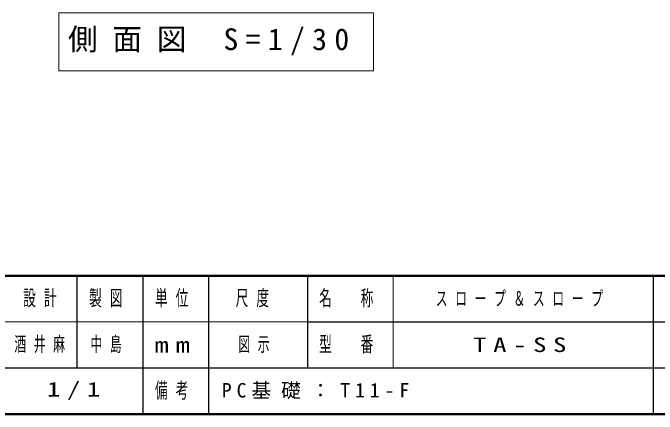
# Model space of a CAD drawing. Units: millimetres on the paper. Extents: x -385 to 0, y -5 to 267.
# Drawn here: x -232.2 to -134.4, y 0 to 60.9 of the extents above; entities that cross this region are included whole.
import ezdxf

# ---------------------------------------------------------------- set-up
doc = ezdxf.new("R2010")
doc.units = ezdxf.units.MM
doc.layers.add('1_30', color=7, linetype='Continuous', lineweight=25)
doc.layers.add('LY_3', color=7, linetype='Continuous', lineweight=13)
doc.layers.add('LY_4', color=7, linetype='Continuous')
doc.styles.add('ＭＳ ゴシック', font='')
doc.styles.get('ＭＳ ゴシック').set_extended_font_data('MS Gothic')

msp = doc.modelspace()

# ---------------------------------------------------------------- linework, layer by layer
at = {"layer": '1_30', "lineweight": 13}
for p, q in [((-225.256, 60.885), (-225.256, 52.085)), ((-177.456, 60.885), (-225.256, 60.885)), ((-177.456, 52.085), (-177.456, 60.885)), ((-225.256, 52.085), (-177.456, 52.085))]:
    msp.add_line(p, q, dxfattribs=at)
at = {"layer": 'LY_3', "lineweight": 50}
for p, q in [((-385, 21), (0, 21)), ((-385, 0), (0, 0))]:
    msp.add_line(p, q, dxfattribs=at)
at = {"layer": 'LY_3', "color": 211, "lineweight": 25}
for p, q in [((-222.5, 21), (-222.5, 7)), ((-212.5, 21), (-212.5, 0)), ((-202.5, 21), (-202.5, 7)), ((-187.5, 21), (-187.5, 7)), ((-135, 21), (-135, 0)), ((-187.5, 14), (-70, 14)), ((-242.5, 7), (0, 7))]:
    msp.add_line(p, q, dxfattribs=at)
at = {"layer": 'LY_3'}
for p, q in [((-174.5, 21), (-174.5, 7)), ((-242.5, 14), (-187.5, 14))]:
    msp.add_line(p, q, dxfattribs=at)
at = {"layer": 'LY_3', "lineweight": 25}
msp.add_line((-202.5, 7), (-202.5, 0), dxfattribs=at)

# ---------------------------------------------------------------- texts
at = {"layer": '1_30', "insert": (-223.856, 56.485), "char_height": 3.299, "attachment_point": 4, "style": 'ＭＳ ゴシック'}
msp.add_mtext('\\T1.5;側面図\\~S=1/30', dxfattribs=at)
at = {"layer": 'LY_3', "color": 4, "char_height": 2.346, "attachment_point": 5, "style": 'ＭＳ ゴシック'}
for s, insert in [('\\T1.64;\\W0.6;設計', (-227.5, 17.5)), ('\\T1.64;\\W0.6;製図', (-217.5, 17.5)), ('\\T1.64;\\W0.6;単位', (-207.5, 17.5)), ('\\T1.64;\\W0.6;尺度', (-195.25, 17.5)), ('\\T1.64;\\W0.6;名\u3000称', (-181, 17.5)), ('\\T1.64;\\W0.6;型\u3000番', (-181, 10.5)), ('\\T1.5;\\W1.35;mm', (-207.5, 10.5)), ('\\T1.64;\\W0.6;備考', (-207.5, 3.5))]:
    msp.add_mtext(s, dxfattribs=dict(at, insert=insert))
at = {"layer": 'LY_4', "char_height": 2.199, "style": 'ＭＳ ゴシック'}
for s, insert, attachment_point in [('\\T1.64;\\W0.6;スロープ＆スロープ', (-154.75, 17.5), 5), ('\\T1.64;\\W0.6;酒井麻', (-232, 10.5), 4), ('\\T1.64;\\W0.6;中島', (-217.5, 10.5), 5), ('\\T1.64;\\W0.6;図示', (-198, 10.5), 4), ('\\T1.5;\\W1.35;TA-SS', (-154.75, 10.5), 5), ('\\T1.5;\\W1.35;1/1', (-222.5, 3.5), 5), ('\\T1.5;PC基礎：T11-F', (-200.5, 3.5), 4)]:
    msp.add_mtext(s, dxfattribs=dict(at, insert=insert, attachment_point=attachment_point))

doc.saveas('drawing.dxf')
